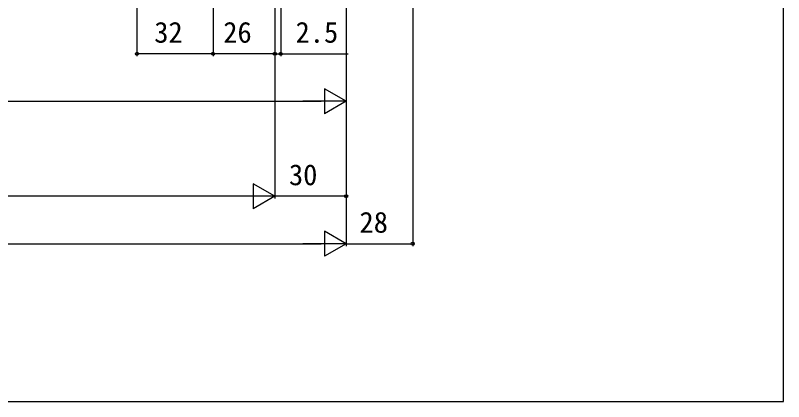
# Model space of a CAD drawing. Units: millimetres, scale not verified. Extents: x -525 to 525, y -783 to 778.
# Drawn here: x 201.9 to 525, y -782.7 to -620 of the extents above; entities that cross this region are included whole.
import ezdxf
from ezdxf.enums import TextEntityAlignment as Align

# ---------------------------------------------------------------- set-up
doc = ezdxf.new("R2010")
doc.units = ezdxf.units.MM
doc.header["$LTSCALE"] = 4
doc.layers.add('0-7_YKK_D', color=6, linetype='Continuous')
doc.layers.add('0-8_YKK_ZWAK', color=7, linetype='Continuous')
doc.styles.add('ＭＳ ゴシック', font='')
doc.styles.get('ＭＳ ゴシック').set_extended_font_data('MS Gothic')

msp = doc.modelspace()

# ---------------------------------------------------------------- linework, layer by layer
at = {"layer": '0-7_YKK_D'}
for p, q in [((369, -423.185), (369, -717.201)), ((253, -459.2), (253, -637.201)), ((285, -473.7), (285, -637.201)), ((341, -473.7), (341, -717.201)), ((341, -473.7), (341, -657.201)), ((341, -473.7), (341, -697.201)), ((341, -473.7), (341, -717.201)), ((285, -477.381), (285, -637.201)), ((311, -488.7), (311, -697.201)), ((311, -488.7), (311, -637.201)), ((311, -488.7), (311, -637.201)), ((311, -488.7), (311, -697.201)), ((313.5, -488.7), (313.5, -637.201)), ((285, -636.201), (253, -636.201)), ((311, -636.201), (285, -636.201)), ((311, -636.201), (308.45, -636.201)), ((311, -636.201), (313.5, -636.201)), ((313.5, -636.201), (341.827, -636.201)), ((341, -656.201), (331.907, -650.951)), ((331.907, -650.951), (331.907, -661.451)), ((71.5, -656.201), (330.5, -656.201)), ((341, -656.201), (322.813, -656.201)), ((341, -656.201), (331.907, -661.451)), ((311, -696.201), (301.907, -690.951)), ((301.907, -690.951), (301.907, -701.451)), ((300.5, -696.201), (-300.5, -696.201)), ((311, -696.201), (292.813, -696.201)), ((311, -696.201), (301.907, -701.451)), ((341, -696.201), (311, -696.201)), ((341, -716.201), (331.907, -710.951)), ((331.907, -710.951), (331.907, -721.451)), ((-330.5, -716.201), (330.5, -716.201)), ((341, -716.201), (322.813, -716.201)), ((341, -716.201), (331.907, -721.451)), ((341, -716.201), (369, -716.201))]:
    msp.add_line(p, q, dxfattribs=at)
for centre in [(253, -636.201), (285, -636.201), (285, -636.201), (311, -636.201), (311, -636.201), (313.5, -636.201), (341, -696.201), (369, -716.201)]:
    msp.add_circle(centre, 0.637, dxfattribs=at)
at = {"layer": '0-8_YKK_ZWAK'}
msp.add_lwpolyline([(-525, -782.7), (525, -782.7), (525, 747.3)], dxfattribs=at)

# ---------------------------------------------------------------- texts
at = {"layer": '0-7_YKK_D', "style": 'ＭＳ ゴシック'}
for s, p in [('32', (260.273, -634.201)), ('26', (289.307, -634.201)), ('2.5', (319.714, -634.201)), ('30', (316.931, -694.201)), ('28', (346.596, -714.201))]:
    msp.add_text(s, height=8.798, dxfattribs=at).set_placement(p, align=Align.BOTTOM_LEFT)

doc.saveas('drawing.dxf')
